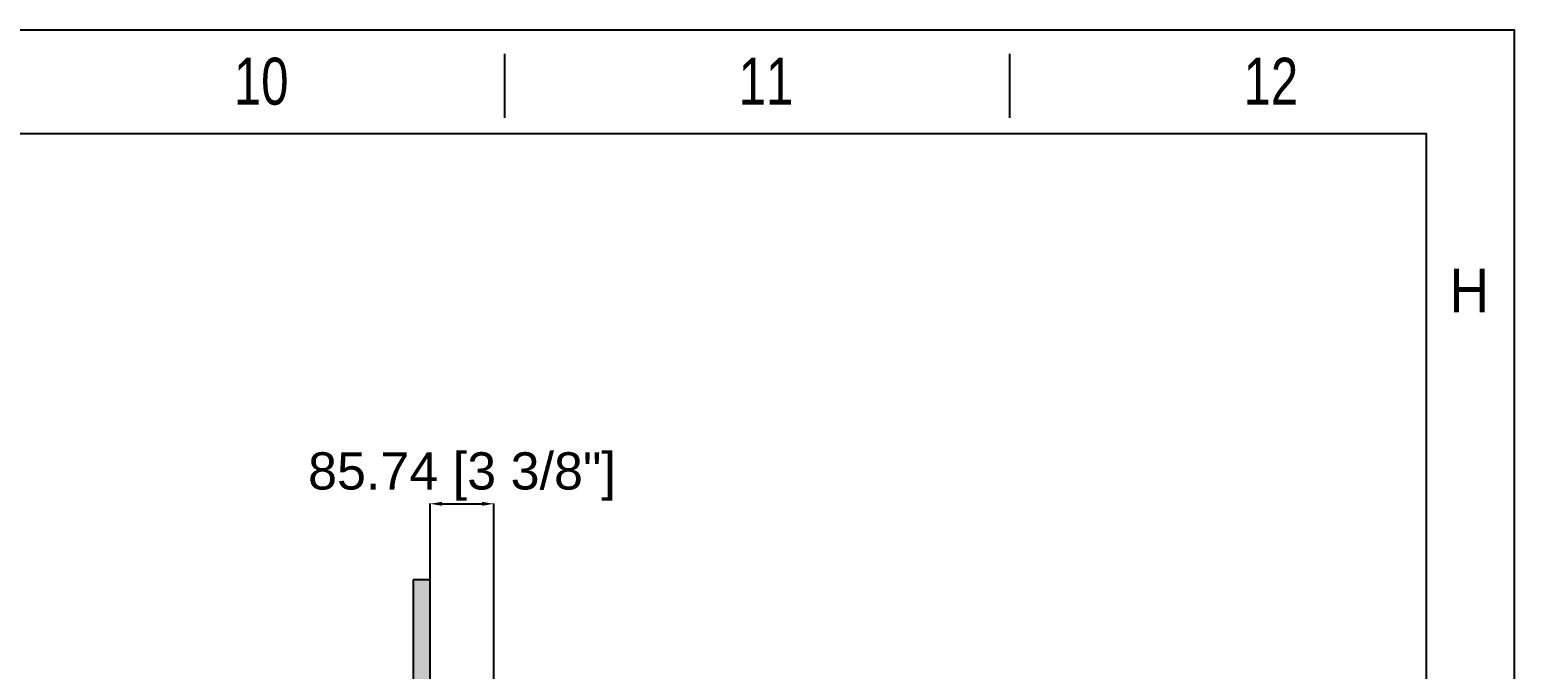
# Model space of a CAD drawing. Header units: millimetres. Extents: x 389 to 17466, y 310 to 5904.
# Drawn here: x 15474 to 17466, y 5045 to 5904 of the extents above; entities that cross this region are included whole.
import ezdxf

# ---------------------------------------------------------------- set-up
doc = ezdxf.new("R2010")
doc.units = ezdxf.units.MM
doc.layers.add('DIM', color=4, linetype='Continuous')
doc.styles.add('CKSTANDARD', font='arial.ttf')
doc.styles.add('Roamns', font='romans.shx')
doc.styles.get("Standard").update_dxf_attribs({"font": 'arial.ttf'})
doc.dimstyles.new('DIMSTYLE_1', dxfattribs={"dimtxt": 30, "dimasz": 15.9375, "dimexe": 0.18, "dimexo": 0.0625, "dimgap": 4.28125, "dimtad": 2, "dimzin": 9, "dimdsep": 46, "dimtxsty": 'Standard', "dimcen": 0.09375, "dimclrd": 256, "dimclre": 256, "dimclrt": 256, "dimadec": 0, "dimazin": 0, "dimtfac": 1, "dimtofl": 0, "dimtmove": 0, "dimatfit": 3, "dimldrblk": '_FILLED', "dimfxl": 1, "dimtolj": 1, "dimtzin": 0, "dimarcsym": 0})

# ---------------------------------------------------------------- blocks, each defined once
blk = doc.blocks.new('standard template')
for p, q in [((31619.2, 30728.2), (31619.2, 30325.4)), ((34790.9, 30728.2), (34790.9, 30325.4))]:
    blk.add_line(p, q)
blk.add_lwpolyline([(37962.6, 4700.3), (-97.5, 4700.3), (-97.5, 30879.2), (37962.6, 30879.2)], close=True)
at = {"color": 7}
blk.add_lwpolyline([(456.3, 6673.6), (456.3, 5963.9), (456.3, 5254.1), (456.3, 30225.9), (37408.8, 30225.9), (37408.8, 5254.1)], dxfattribs=at)
at = {"style": 'CKSTANDARD'}
for s, height, width, p in [('10', 294.75, 0.75, (29918, 30407.9)), ('11', 294.75, 0.75, (33089.7, 30407.9)), ('12', 294.75, 0.75, (36261.4, 30407.9)), ('H', 276, 0.9, (37555.1, 29101.5))]:
    blk.add_text(s, height=height, dxfattribs=dict(at, width=width)).set_placement(p)
at = {"style": 'Roamns'}
for tag, p in [('PAGE_NAME', (27466, 7593.7)), ('PROJECT_NAME', (27466, 6883.9)), ('DRAWN_NAME', (27466, 6174.1)), ('VERSION', (34241, 6174.1)), ('SELECT_DATA', (27466, 5464.4)), ('PAGE_NUMBER', (34241, 5464.4))]:
    blk.add_attdef(tag, p, '', height=284.5, dxfattribs=at)
blk = doc.blocks.new('*D124')
at = {"lineweight": -2, "transparency": 16777216}
for p, q in [((16010.8, 4969), (16010.8, 5267.4)), ((16026.8, 5267.2), (16080.6, 5267.2)), ((16096.6, 4969), (16096.6, 5267.4))]:
    blk.add_line(p, q, dxfattribs=at)
at = {"transparency": 16777216}
for points in [[(16026.8, 5269.8), (16026.8, 5264.5), (16010.8, 5267.2)], [(16080.6, 5269.8), (16080.6, 5264.5), (16096.6, 5267.2)]]:
    blk.add_solid(points, dxfattribs=at)
at = {"layer": 'Defpoints', "color": 0, "transparency": 16777216}
for p in [(16096.6, 5267.2), (16010.8, 4968.9), (16096.6, 4968.9)]:
    blk.add_point(p, dxfattribs=at)
at = {"transparency": 16777216, "insert": (16053.7, 5303.8), "char_height": 50, "attachment_point": 5}
blk.add_mtext('\\A1;85.74 [3 3/8"]', dxfattribs=at)
blk = doc.blocks.new('_FILLED')
at = {"color": 0, "linetype": 'ByBlock'}
blk.add_solid([(0, 0), (-1, 0.2), (-1, -0.2)], dxfattribs=at)

msp = doc.modelspace()

# ---------------------------------------------------------------- hatches: boundary and pattern name
h = msp.add_hatch()
h.set_pattern_fill('ANSI36', color=256, scale=4)
h.paths.add_polyline_path([(15988.3728, 1580.6456), (16010.8402, 1580.6456), (16010.8402, 5165.1401), (15988.3728, 5165.1401)])

# ---------------------------------------------------------------- linework, layer by layer
at = {"layer": 'DIM', "color": 0}
msp.add_lwpolyline([(15988.3728, 5165.1401), (15988.3728, 1580.6456), (16010.8402, 1580.6456), (16010.8402, 5165.1401)], close=True, dxfattribs=at)

# ---------------------------------------------------------------- block references
at = {"transparency": 33554595, "xscale": 0.2136143564296075, "yscale": 0.2136143564296075, "zscale": 0.2136143564296075}
msp.add_blockref('standard template', (9356.629, -692.4419), dxfattribs=at)

# ---------------------------------------------------------------- dimensions: what is measured, and where the dimension line sits
dim = msp.add_linear_dim(base=(16096.5802, 5267.1831), p1=(16010.8402, 4968.9281), p2=(16096.5802, 4968.9281), dimstyle='DIMSTYLE_1', override={"dimtxt": 50})
dim.commit()
dim.dimension.update_dxf_attribs({"geometry": '*D124', "text_midpoint": (16053.7102, 5267.1831), "dimtype": 160})

doc.saveas('drawing.dxf')
